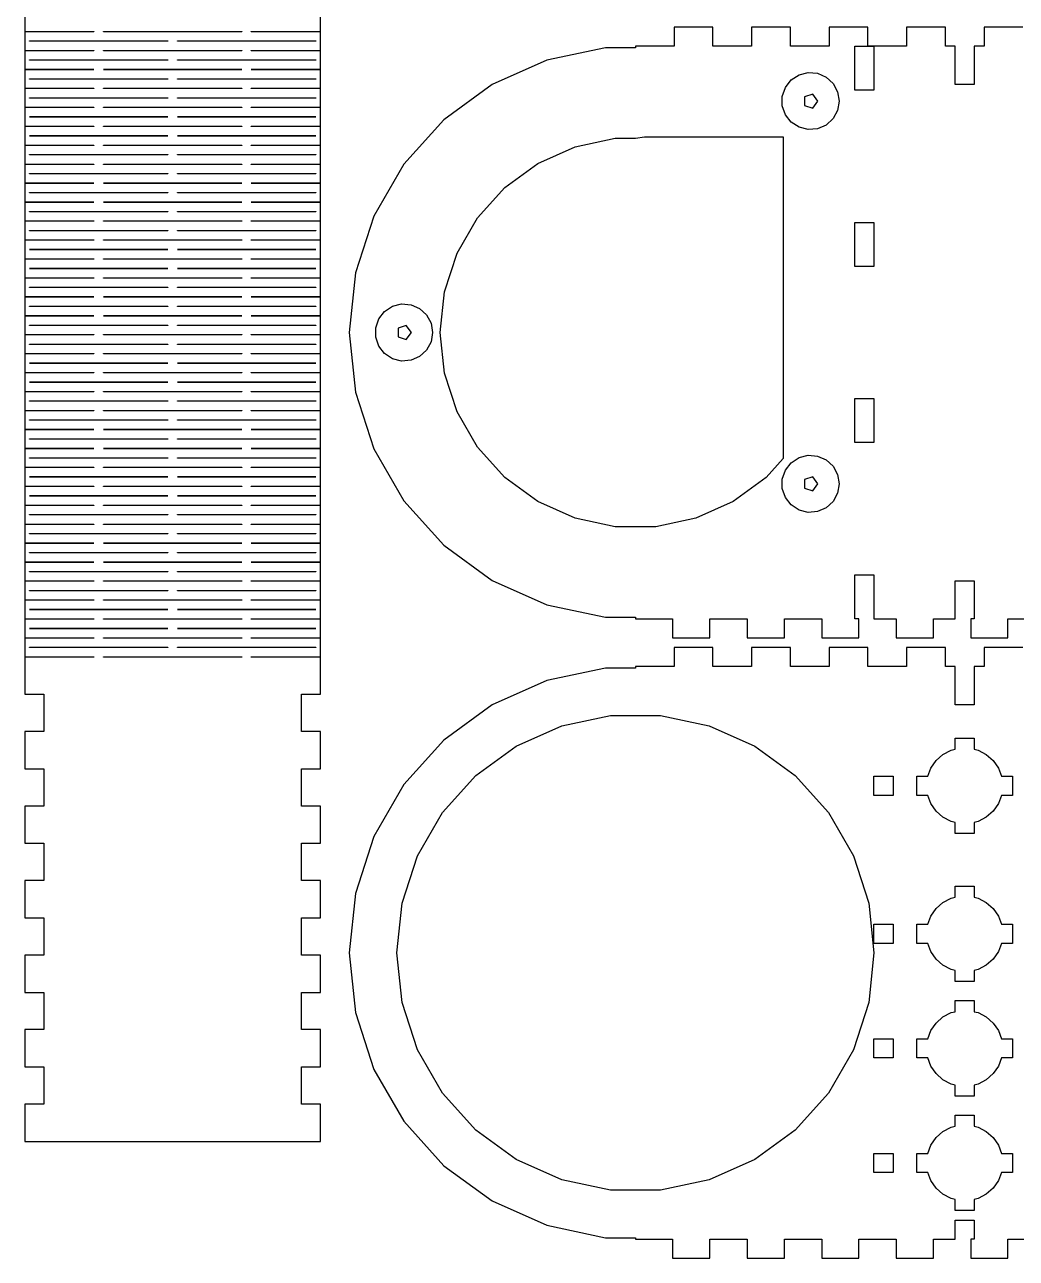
# Model space of a CAD drawing. Header units: metres. Extents: x -64 to 563, y 0 to 804.
# Drawn here: x -64 to 143.8, y 0 to 258.5 of the extents above; entities that cross this region are included whole.
import ezdxf

# ---------------------------------------------------------------- set-up
doc = ezdxf.new("R2010")
doc.units = ezdxf.units.M

msp = doc.modelspace()

# ---------------------------------------------------------------- linework, layer by layer
for p, q in [((-64, 260.999), (-64, 257.079)), ((-2, 257.079), (-2, 260.999)), ((-64, 257.079), (-49.5, 257.079)), ((-49.5, 257.029), (-64, 257.029)), ((-64, 257.029), (-64, 253.108)), ((-49.5, 257.079), (-49.5, 257.029)), ((-47.5, 257.029), (-47.5, 257.079)), ((-47.5, 257.079), (-18.5, 257.079)), ((-18.5, 257.029), (-47.5, 257.029)), ((-18.5, 257.079), (-18.5, 257.029)), ((-16.5, 257.029), (-16.5, 257.079)), ((-16.5, 257.079), (-2, 257.079)), ((-2, 257.029), (-16.5, 257.029)), ((-2, 253.108), (-2, 257.029)), ((80.24, 258), (72.12, 258)), ((72.12, 258), (72.12, 254)), ((80.24, 254), (80.24, 258)), ((96.48, 258), (88.36, 258)), ((88.36, 258), (88.36, 254)), ((96.48, 254), (96.48, 258)), ((112.72, 258), (104.6, 258)), ((104.6, 258), (104.6, 254)), ((112.72, 254), (112.72, 258)), ((128.96, 258), (120.84, 258)), ((120.84, 258), (120.84, 254)), ((128.96, 254), (128.96, 258)), ((145.2, 258), (137.08, 258)), ((137.08, 258), (137.08, 254)), ((-63, 255.044), (-63, 255.094)), ((-63, 255.094), (-34, 255.094)), ((-34, 255.044), (-63, 255.044)), ((-34, 255.094), (-34, 255.044)), ((-32, 255.044), (-32, 255.094)), ((-32, 255.094), (-3, 255.094)), ((-3, 255.044), (-32, 255.044)), ((-3, 255.094), (-3, 255.044)), ((57.7283, 253.671), (45.459, 251.063)), ((64, 253.671), (57.7283, 253.671)), ((72.12, 254), (64, 254)), ((64, 254), (64, 253.671)), ((88.36, 254), (80.24, 254)), ((104.6, 254), (96.48, 254)), ((110, 244.769), (110, 254)), ((110, 254), (114, 254)), ((120.84, 254), (112.72, 254)), ((114, 254), (114, 244.769)), ((131, 254), (128.96, 254)), ((131, 246), (131, 254)), ((137.08, 254), (135, 254)), ((135, 254), (135, 246)), ((-64, 253.108), (-49.5, 253.108)), ((-49.5, 253.058), (-64, 253.058)), ((-64, 253.058), (-64, 249.138)), ((-63, 251.073), (-63, 251.123)), ((-63, 251.123), (-34, 251.123)), ((-34, 251.073), (-63, 251.073)), ((-49.5, 253.108), (-49.5, 253.058)), ((-47.5, 253.058), (-47.5, 253.108)), ((-47.5, 253.108), (-18.5, 253.108)), ((-18.5, 253.058), (-47.5, 253.058)), ((-34, 251.123), (-34, 251.073)), ((-32, 251.073), (-32, 251.123)), ((-32, 251.123), (-3, 251.123)), ((-3, 251.073), (-32, 251.073)), ((-18.5, 253.108), (-18.5, 253.058)), ((-16.5, 253.058), (-16.5, 253.108)), ((-16.5, 253.108), (-2, 253.108)), ((-2, 253.058), (-16.5, 253.058)), ((-3, 251.123), (-3, 251.073)), ((-2, 249.138), (-2, 253.058)), ((45.459, 251.063), (34, 245.962)), ((-64, 249.138), (-49.5, 249.138)), ((-49.5, 249.088), (-64, 249.088)), ((-64, 249.088), (-64, 245.168)), ((-49.5, 249.138), (-49.5, 249.088)), ((-47.5, 249.088), (-47.5, 249.138)), ((-47.5, 249.138), (-18.5, 249.138)), ((-18.5, 249.088), (-47.5, 249.088)), ((-18.5, 249.138), (-18.5, 249.088)), ((-16.5, 249.088), (-16.5, 249.138)), ((-16.5, 249.138), (-2, 249.138)), ((-2, 249.088), (-16.5, 249.088)), ((-2, 245.168), (-2, 249.088)), ((98.2898, 247.995), (100.205, 248.479)), ((100.205, 248.479), (102.173, 248.316)), ((102.173, 248.316), (103.982, 247.523)), ((-63, 247.103), (-63, 247.153)), ((-63, 247.153), (-34, 247.153)), ((-34, 247.103), (-63, 247.103)), ((-34, 247.153), (-34, 247.103)), ((-32, 247.103), (-32, 247.153)), ((-32, 247.153), (-3, 247.153)), ((-3, 247.103), (-32, 247.103)), ((-3, 247.153), (-3, 247.103)), ((34, 245.962), (23.8522, 238.589)), ((95.4232, 245.356), (96.6363, 246.914)), ((96.6363, 246.914), (98.2898, 247.995)), ((103.982, 247.523), (105.435, 246.185)), ((105.435, 246.185), (106.375, 244.448)), ((135, 246), (131, 246)), ((-64, 245.168), (-49.5, 245.168)), ((-49.5, 245.118), (-64, 245.118)), ((-64, 245.118), (-64, 241.197)), ((-63, 243.132), (-63, 243.182)), ((-63, 243.182), (-34, 243.182)), ((-34, 243.132), (-63, 243.132)), ((-49.5, 245.168), (-49.5, 245.118)), ((-47.5, 245.118), (-47.5, 245.168)), ((-47.5, 245.168), (-18.5, 245.168)), ((-18.5, 245.118), (-47.5, 245.118)), ((-34, 243.182), (-34, 243.132)), ((-32, 243.132), (-32, 243.182)), ((-32, 243.182), (-3, 243.182)), ((-3, 243.132), (-32, 243.132)), ((-18.5, 245.168), (-18.5, 245.118)), ((-16.5, 245.118), (-16.5, 245.168)), ((-16.5, 245.168), (-2, 245.168)), ((-2, 245.118), (-16.5, 245.118)), ((-3, 243.182), (-3, 243.132)), ((-2, 241.197), (-2, 245.118)), ((94.7818, 243.488), (95.4232, 245.356)), ((94.7818, 241.512), (94.7818, 243.488)), ((101.179, 243.974), (99.446, 243.411)), ((99.446, 243.411), (99.446, 241.589)), ((102.25, 242.5), (101.179, 243.974)), ((106.375, 244.448), (106.7, 242.5)), ((114, 244.769), (110, 244.769)), ((-64, 241.197), (-49.5, 241.197)), ((-49.5, 241.147), (-64, 241.147)), ((-64, 241.147), (-64, 237.227)), ((-49.5, 241.197), (-49.5, 241.147)), ((-47.5, 241.147), (-47.5, 241.197)), ((-47.5, 241.197), (-18.5, 241.197)), ((-18.5, 241.147), (-47.5, 241.147)), ((-18.5, 241.197), (-18.5, 241.147)), ((-16.5, 241.147), (-16.5, 241.197)), ((-16.5, 241.197), (-2, 241.197)), ((-2, 241.147), (-16.5, 241.147)), ((-2, 237.227), (-2, 241.147)), ((95.4232, 239.644), (94.7818, 241.512)), ((99.446, 241.589), (101.179, 241.026)), ((101.179, 241.026), (102.25, 242.5)), ((106.375, 240.552), (105.435, 238.815)), ((106.7, 242.5), (106.375, 240.552)), ((-63, 239.162), (-63, 239.212)), ((-63, 239.212), (-34, 239.212)), ((-34, 239.162), (-63, 239.162)), ((-34, 239.212), (-34, 239.162)), ((-32, 239.162), (-32, 239.212)), ((-32, 239.212), (-3, 239.212)), ((-3, 239.162), (-32, 239.162)), ((-3, 239.212), (-3, 239.162)), ((23.8522, 238.589), (15.459, 229.267)), ((96.6363, 238.086), (95.4232, 239.644)), ((98.2898, 237.005), (96.6363, 238.086)), ((105.435, 238.815), (103.982, 237.477)), ((-64, 237.227), (-49.5, 237.227)), ((-49.5, 237.177), (-64, 237.177)), ((-64, 237.177), (-64, 233.256)), ((-49.5, 237.227), (-49.5, 237.177)), ((-47.5, 237.177), (-47.5, 237.227)), ((-47.5, 237.227), (-18.5, 237.227)), ((-18.5, 237.177), (-47.5, 237.177)), ((-18.5, 237.227), (-18.5, 237.177)), ((-16.5, 237.177), (-16.5, 237.227)), ((-16.5, 237.227), (-2, 237.227)), ((-2, 237.177), (-16.5, 237.177)), ((-2, 233.256), (-2, 237.177)), ((100.205, 236.52), (98.2898, 237.005)), ((102.173, 236.684), (100.205, 236.52)), ((103.982, 237.477), (102.173, 236.684)), ((-64, 233.256), (-49.5, 233.256)), ((-49.5, 233.206), (-64, 233.206)), ((-64, 233.206), (-64, 229.286)), ((-63, 235.191), (-63, 235.241)), ((-63, 235.241), (-34, 235.241)), ((-34, 235.191), (-63, 235.191)), ((-49.5, 233.256), (-49.5, 233.206)), ((-47.5, 233.206), (-47.5, 233.256)), ((-47.5, 233.256), (-18.5, 233.256)), ((-18.5, 233.206), (-47.5, 233.206)), ((-34, 235.241), (-34, 235.191)), ((-32, 235.191), (-32, 235.241)), ((-32, 235.241), (-3, 235.241)), ((-3, 235.191), (-32, 235.191)), ((-18.5, 233.256), (-18.5, 233.206)), ((-16.5, 233.206), (-16.5, 233.256)), ((-16.5, 233.256), (-2, 233.256)), ((-2, 233.206), (-16.5, 233.206)), ((-3, 235.241), (-3, 235.191)), ((-2, 229.286), (-2, 233.206)), ((43.5413, 229.435), (51.3558, 232.915)), ((51.3558, 232.915), (59.7229, 234.693)), ((59.7229, 234.693), (64, 234.693)), ((64, 234.693), (65.9369, 235)), ((65.9369, 235), (95, 235)), ((95, 235), (95, 167.614)), ((-63, 231.221), (-63, 231.271)), ((-63, 231.271), (-34, 231.271)), ((-34, 231.221), (-63, 231.221)), ((-34, 231.271), (-34, 231.221)), ((-32, 231.221), (-32, 231.271)), ((-32, 231.271), (-3, 231.271)), ((-3, 231.221), (-32, 231.221)), ((-3, 231.271), (-3, 231.221)), ((-64, 229.286), (-49.5, 229.286)), ((-49.5, 229.236), (-64, 229.236)), ((-64, 229.236), (-64, 225.315)), ((-49.5, 229.286), (-49.5, 229.236)), ((-47.5, 229.236), (-47.5, 229.286)), ((-47.5, 229.286), (-18.5, 229.286)), ((-18.5, 229.236), (-47.5, 229.236)), ((-18.5, 229.286), (-18.5, 229.236)), ((-16.5, 229.236), (-16.5, 229.286)), ((-16.5, 229.286), (-2, 229.286)), ((-2, 229.236), (-16.5, 229.236)), ((-2, 225.315), (-2, 229.236)), ((15.459, 229.267), (9.1873, 218.404)), ((36.6209, 224.408), (43.5413, 229.435)), ((-64, 225.315), (-49.5, 225.315)), ((-49.5, 225.265), (-64, 225.265)), ((-64, 225.265), (-64, 221.345)), ((-63, 227.251), (-63, 227.301)), ((-63, 227.301), (-34, 227.301)), ((-34, 227.251), (-63, 227.251)), ((-49.5, 225.315), (-49.5, 225.265)), ((-47.5, 225.265), (-47.5, 225.315)), ((-47.5, 225.315), (-18.5, 225.315)), ((-18.5, 225.265), (-47.5, 225.265)), ((-34, 227.301), (-34, 227.251)), ((-32, 227.251), (-32, 227.301)), ((-32, 227.301), (-3, 227.301)), ((-3, 227.251), (-32, 227.251)), ((-18.5, 225.315), (-18.5, 225.265)), ((-16.5, 225.265), (-16.5, 225.315)), ((-16.5, 225.315), (-2, 225.315)), ((-2, 225.265), (-16.5, 225.265)), ((-3, 227.301), (-3, 227.251)), ((-2, 221.345), (-2, 225.265)), ((-63, 223.28), (-63, 223.33)), ((-63, 223.33), (-34, 223.33)), ((-34, 223.28), (-63, 223.28)), ((-34, 223.33), (-34, 223.28)), ((-32, 223.28), (-32, 223.33)), ((-32, 223.33), (-3, 223.33)), ((-3, 223.28), (-32, 223.28)), ((-3, 223.33), (-3, 223.28)), ((30.8971, 218.051), (36.6209, 224.408)), ((-64, 221.345), (-49.5, 221.345)), ((-49.5, 221.295), (-64, 221.295)), ((-64, 221.295), (-64, 217.374)), ((-49.5, 221.345), (-49.5, 221.295)), ((-47.5, 221.295), (-47.5, 221.345)), ((-47.5, 221.345), (-18.5, 221.345)), ((-18.5, 221.295), (-47.5, 221.295)), ((-18.5, 221.345), (-18.5, 221.295)), ((-16.5, 221.295), (-16.5, 221.345)), ((-16.5, 221.345), (-2, 221.345)), ((-2, 221.295), (-16.5, 221.295)), ((-2, 217.374), (-2, 221.295)), ((-64, 217.374), (-49.5, 217.374)), ((-49.5, 217.324), (-64, 217.324)), ((-64, 217.324), (-64, 213.404)), ((-63, 219.31), (-63, 219.36)), ((-63, 219.36), (-34, 219.36)), ((-34, 219.31), (-63, 219.31)), ((-49.5, 217.374), (-49.5, 217.324)), ((-47.5, 217.324), (-47.5, 217.374)), ((-47.5, 217.374), (-18.5, 217.374)), ((-18.5, 217.324), (-47.5, 217.324)), ((-34, 219.36), (-34, 219.31)), ((-32, 219.31), (-32, 219.36)), ((-32, 219.36), (-3, 219.36)), ((-3, 219.31), (-32, 219.31)), ((-18.5, 217.374), (-18.5, 217.324)), ((-16.5, 217.324), (-16.5, 217.374)), ((-16.5, 217.374), (-2, 217.374)), ((-2, 217.324), (-16.5, 217.324)), ((-3, 219.36), (-3, 219.31)), ((-2, 213.404), (-2, 217.324)), ((9.1873, 218.404), (5.3111, 206.475)), ((26.6201, 210.643), (30.8971, 218.051)), ((-63, 215.339), (-63, 215.389)), ((-63, 215.389), (-34, 215.389)), ((-34, 215.339), (-63, 215.339)), ((-34, 215.389), (-34, 215.339)), ((-32, 215.339), (-32, 215.389)), ((-32, 215.389), (-3, 215.389)), ((-3, 215.339), (-32, 215.339)), ((-3, 215.389), (-3, 215.339)), ((110, 207.846), (110, 217.077)), ((110, 217.077), (114, 217.077)), ((114, 217.077), (114, 207.846)), ((-64, 213.404), (-49.5, 213.404)), ((-49.5, 213.354), (-64, 213.354)), ((-64, 213.354), (-64, 209.434)), ((-49.5, 213.404), (-49.5, 213.354)), ((-47.5, 213.354), (-47.5, 213.404)), ((-47.5, 213.404), (-18.5, 213.404)), ((-18.5, 213.354), (-47.5, 213.354)), ((-18.5, 213.404), (-18.5, 213.354)), ((-16.5, 213.354), (-16.5, 213.404)), ((-16.5, 213.404), (-2, 213.404)), ((-2, 213.354), (-16.5, 213.354)), ((-2, 209.434), (-2, 213.354)), ((-64, 209.434), (-49.5, 209.434)), ((-63, 211.369), (-63, 211.419)), ((-63, 211.419), (-34, 211.419)), ((-34, 211.369), (-63, 211.369)), ((-49.5, 209.434), (-49.5, 209.384)), ((-47.5, 209.384), (-47.5, 209.434)), ((-47.5, 209.434), (-18.5, 209.434)), ((-34, 211.419), (-34, 211.369)), ((-32, 211.369), (-32, 211.419)), ((-32, 211.419), (-3, 211.419)), ((-3, 211.369), (-32, 211.369)), ((-18.5, 209.434), (-18.5, 209.384)), ((-16.5, 209.384), (-16.5, 209.434)), ((-16.5, 209.434), (-2, 209.434)), ((-3, 211.419), (-3, 211.369)), ((23.9768, 202.507), (26.6201, 210.643)), ((-49.5, 209.384), (-64, 209.384)), ((-64, 209.384), (-64, 205.463)), ((-63, 207.398), (-63, 207.448)), ((-63, 207.448), (-34, 207.448)), ((-34, 207.398), (-63, 207.398)), ((-18.5, 209.384), (-47.5, 209.384)), ((-34, 207.448), (-34, 207.398)), ((-32, 207.398), (-32, 207.448)), ((-32, 207.448), (-3, 207.448)), ((-3, 207.398), (-32, 207.398)), ((-2, 209.384), (-16.5, 209.384)), ((-3, 207.448), (-3, 207.398)), ((-2, 205.463), (-2, 209.384)), ((114, 207.846), (110, 207.846)), ((-64, 205.463), (-49.5, 205.463)), ((-49.5, 205.413), (-64, 205.413)), ((-64, 205.413), (-64, 201.493)), ((-49.5, 205.463), (-49.5, 205.413)), ((-47.5, 205.413), (-47.5, 205.463)), ((-47.5, 205.463), (-18.5, 205.463)), ((-18.5, 205.413), (-47.5, 205.413)), ((-18.5, 205.463), (-18.5, 205.413)), ((-16.5, 205.413), (-16.5, 205.463)), ((-16.5, 205.463), (-2, 205.463)), ((-2, 205.413), (-16.5, 205.413)), ((-2, 201.493), (-2, 205.413)), ((5.3111, 206.475), (4, 194)), ((-63, 203.428), (-63, 203.478)), ((-63, 203.478), (-34, 203.478)), ((-34, 203.428), (-63, 203.428)), ((-34, 203.478), (-34, 203.428)), ((-32, 203.428), (-32, 203.478)), ((-32, 203.478), (-3, 203.478)), ((-3, 203.428), (-32, 203.428)), ((-3, 203.478), (-3, 203.428)), ((23.0826, 194), (23.9768, 202.507)), ((-64, 201.493), (-49.5, 201.493)), ((-49.5, 201.443), (-64, 201.443)), ((-64, 201.443), (-64, 197.522)), ((-63, 199.458), (-63, 199.508)), ((-63, 199.508), (-34, 199.508)), ((-34, 199.458), (-63, 199.458)), ((-49.5, 201.493), (-49.5, 201.443)), ((-47.5, 201.443), (-47.5, 201.493)), ((-47.5, 201.493), (-18.5, 201.493)), ((-18.5, 201.443), (-47.5, 201.443)), ((-34, 199.508), (-34, 199.458)), ((-32, 199.458), (-32, 199.508)), ((-32, 199.508), (-3, 199.508)), ((-3, 199.458), (-32, 199.458)), ((-18.5, 201.493), (-18.5, 201.443)), ((-16.5, 201.443), (-16.5, 201.493)), ((-16.5, 201.493), (-2, 201.493)), ((-2, 201.443), (-16.5, 201.443)), ((-3, 199.508), (-3, 199.458)), ((-2, 197.522), (-2, 201.443)), ((11.4363, 198.414), (13.0898, 199.495)), ((13.0898, 199.495), (15.0045, 199.979)), ((15.0045, 199.979), (16.9729, 199.816)), ((16.9729, 199.816), (18.7817, 199.023)), ((-64, 197.522), (-49.5, 197.522)), ((-49.5, 197.472), (-64, 197.472)), ((-64, 197.472), (-64, 193.552)), ((-49.5, 197.522), (-49.5, 197.472)), ((-47.5, 197.472), (-47.5, 197.522)), ((-47.5, 197.522), (-18.5, 197.522)), ((-18.5, 197.472), (-47.5, 197.472)), ((-18.5, 197.522), (-18.5, 197.472)), ((-16.5, 197.472), (-16.5, 197.522)), ((-16.5, 197.522), (-2, 197.522)), ((-2, 197.472), (-16.5, 197.472)), ((-2, 193.552), (-2, 197.472)), ((9.5818, 194.988), (10.2232, 196.856)), ((10.2232, 196.856), (11.4363, 198.414)), ((18.7817, 199.023), (20.2348, 197.685)), ((20.2348, 197.685), (21.1749, 195.948)), ((-63, 195.487), (-63, 195.537)), ((-63, 195.537), (-34, 195.537)), ((-34, 195.487), (-63, 195.487)), ((-34, 195.537), (-34, 195.487)), ((-32, 195.487), (-32, 195.537)), ((-32, 195.537), (-3, 195.537)), ((-3, 195.487), (-32, 195.487)), ((-3, 195.537), (-3, 195.487)), ((4, 194), (5.3111, 181.525)), ((9.5818, 193.012), (9.5818, 194.988)), ((15.979, 195.474), (14.246, 194.911)), ((14.246, 194.911), (14.246, 193.089)), ((17.05, 194), (15.979, 195.474)), ((15.979, 192.526), (17.05, 194)), ((21.1749, 195.948), (21.5, 194)), ((21.5, 194), (21.1749, 192.052)), ((23.9768, 185.493), (23.0826, 194)), ((-64, 193.552), (-49.5, 193.552)), ((-49.5, 193.502), (-64, 193.502)), ((-64, 193.502), (-64, 189.581)), ((-63, 191.517), (-63, 191.567)), ((-63, 191.567), (-34, 191.567)), ((-34, 191.517), (-63, 191.517)), ((-49.5, 193.552), (-49.5, 193.502)), ((-47.5, 193.502), (-47.5, 193.552)), ((-47.5, 193.552), (-18.5, 193.552)), ((-18.5, 193.502), (-47.5, 193.502)), ((-34, 191.567), (-34, 191.517)), ((-32, 191.517), (-32, 191.567)), ((-32, 191.567), (-3, 191.567)), ((-3, 191.517), (-32, 191.517)), ((-18.5, 193.552), (-18.5, 193.502)), ((-16.5, 193.502), (-16.5, 193.552)), ((-16.5, 193.552), (-2, 193.552)), ((-2, 193.502), (-16.5, 193.502)), ((-3, 191.567), (-3, 191.517)), ((-2, 189.581), (-2, 193.502)), ((10.2232, 191.144), (9.5818, 193.012)), ((14.246, 193.089), (15.979, 192.526)), ((21.1749, 192.052), (20.2348, 190.315)), ((-64, 189.581), (-49.5, 189.581)), ((-49.5, 189.531), (-64, 189.531)), ((-64, 189.531), (-64, 185.611)), ((-49.5, 189.581), (-49.5, 189.531)), ((-47.5, 189.531), (-47.5, 189.581)), ((-47.5, 189.581), (-18.5, 189.581)), ((-18.5, 189.531), (-47.5, 189.531)), ((-18.5, 189.581), (-18.5, 189.531)), ((-16.5, 189.531), (-16.5, 189.581)), ((-16.5, 189.581), (-2, 189.581)), ((-2, 189.531), (-16.5, 189.531)), ((-2, 185.611), (-2, 189.531)), ((11.4363, 189.586), (10.2232, 191.144)), ((13.0898, 188.505), (11.4363, 189.586)), ((18.7817, 188.977), (16.9729, 188.184)), ((20.2348, 190.315), (18.7817, 188.977)), ((-63, 187.546), (-63, 187.596)), ((-63, 187.596), (-34, 187.596)), ((-34, 187.546), (-63, 187.546)), ((-34, 187.596), (-34, 187.546)), ((-32, 187.546), (-32, 187.596)), ((-32, 187.596), (-3, 187.596)), ((-3, 187.546), (-32, 187.546)), ((-3, 187.596), (-3, 187.546)), ((15.0045, 188.021), (13.0898, 188.505)), ((16.9729, 188.184), (15.0045, 188.021)), ((-64, 185.611), (-49.5, 185.611)), ((-49.5, 185.561), (-64, 185.561)), ((-64, 185.561), (-64, 181.641)), ((-63, 183.576), (-63, 183.626)), ((-63, 183.626), (-34, 183.626)), ((-34, 183.576), (-63, 183.576)), ((-49.5, 185.611), (-49.5, 185.561)), ((-47.5, 185.561), (-47.5, 185.611)), ((-47.5, 185.611), (-18.5, 185.611)), ((-18.5, 185.561), (-47.5, 185.561)), ((-34, 183.626), (-34, 183.576)), ((-32, 183.576), (-32, 183.626)), ((-32, 183.626), (-3, 183.626)), ((-3, 183.576), (-32, 183.576)), ((-18.5, 185.611), (-18.5, 185.561)), ((-16.5, 185.561), (-16.5, 185.611)), ((-16.5, 185.611), (-2, 185.611)), ((-2, 185.561), (-16.5, 185.561)), ((-3, 183.626), (-3, 183.576)), ((-2, 181.641), (-2, 185.561)), ((26.6201, 177.357), (23.9768, 185.493)), ((-64, 181.641), (-49.5, 181.641)), ((-49.5, 181.591), (-64, 181.591)), ((-64, 181.591), (-64, 177.67)), ((-49.5, 181.641), (-49.5, 181.591)), ((-47.5, 181.591), (-47.5, 181.641)), ((-47.5, 181.641), (-18.5, 181.641)), ((-18.5, 181.591), (-47.5, 181.591)), ((-18.5, 181.641), (-18.5, 181.591)), ((-16.5, 181.591), (-16.5, 181.641)), ((-16.5, 181.641), (-2, 181.641)), ((-2, 181.591), (-16.5, 181.591)), ((-2, 177.67), (-2, 181.591)), ((5.3111, 181.525), (9.1873, 169.596)), ((-63, 179.605), (-63, 179.655)), ((-63, 179.655), (-34, 179.655)), ((-34, 179.605), (-63, 179.605)), ((-34, 179.655), (-34, 179.605)), ((-32, 179.605), (-32, 179.655)), ((-32, 179.655), (-3, 179.655)), ((-3, 179.605), (-32, 179.605)), ((-3, 179.655), (-3, 179.605)), ((110, 170.923), (110, 180.154)), ((110, 180.154), (114, 180.154)), ((114, 180.154), (114, 170.923)), ((-64, 177.67), (-49.5, 177.67)), ((-49.5, 177.62), (-64, 177.62)), ((-64, 177.62), (-64, 173.7)), ((-49.5, 177.67), (-49.5, 177.62)), ((-47.5, 177.62), (-47.5, 177.67)), ((-47.5, 177.67), (-18.5, 177.67)), ((-18.5, 177.62), (-47.5, 177.62)), ((-18.5, 177.67), (-18.5, 177.62)), ((-16.5, 177.62), (-16.5, 177.67)), ((-16.5, 177.67), (-2, 177.67)), ((-2, 177.62), (-16.5, 177.62)), ((-2, 173.7), (-2, 177.62)), ((30.8971, 169.949), (26.6201, 177.357)), ((-64, 173.7), (-49.5, 173.7)), ((-49.5, 173.65), (-64, 173.65)), ((-64, 173.65), (-64, 169.729)), ((-63, 175.635), (-63, 175.685)), ((-63, 175.685), (-34, 175.685)), ((-34, 175.635), (-63, 175.635)), ((-49.5, 173.7), (-49.5, 173.65)), ((-47.5, 173.65), (-47.5, 173.7)), ((-47.5, 173.7), (-18.5, 173.7)), ((-18.5, 173.65), (-47.5, 173.65)), ((-34, 175.685), (-34, 175.635)), ((-32, 175.635), (-32, 175.685)), ((-32, 175.685), (-3, 175.685)), ((-3, 175.635), (-32, 175.635)), ((-18.5, 173.7), (-18.5, 173.65)), ((-16.5, 173.65), (-16.5, 173.7)), ((-16.5, 173.7), (-2, 173.7)), ((-2, 173.65), (-16.5, 173.65)), ((-3, 175.685), (-3, 175.635)), ((-2, 169.729), (-2, 173.65)), ((-63, 171.664), (-63, 171.714)), ((-63, 171.714), (-34, 171.714)), ((-34, 171.664), (-63, 171.664)), ((-34, 171.714), (-34, 171.664)), ((-32, 171.664), (-32, 171.714)), ((-32, 171.714), (-3, 171.714)), ((-3, 171.664), (-32, 171.664)), ((-3, 171.714), (-3, 171.664)), ((114, 170.923), (110, 170.923)), ((-64, 169.729), (-49.5, 169.729)), ((-49.5, 169.679), (-64, 169.679)), ((-64, 169.679), (-64, 165.759)), ((-49.5, 169.729), (-49.5, 169.679)), ((-47.5, 169.679), (-47.5, 169.729)), ((-47.5, 169.729), (-18.5, 169.729)), ((-18.5, 169.679), (-47.5, 169.679)), ((-18.5, 169.729), (-18.5, 169.679)), ((-16.5, 169.679), (-16.5, 169.729)), ((-16.5, 169.729), (-2, 169.729)), ((-2, 169.679), (-16.5, 169.679)), ((-2, 165.759), (-2, 169.679)), ((9.1873, 169.596), (15.459, 158.733)), ((36.6209, 163.592), (30.8971, 169.949)), ((98.2898, 167.787), (100.205, 168.272)), ((100.205, 168.272), (102.173, 168.109)), ((102.173, 168.109), (103.982, 167.316)), ((-64, 165.759), (-49.5, 165.759)), ((-49.5, 165.709), (-64, 165.709)), ((-64, 165.709), (-64, 161.788)), ((-63, 167.694), (-63, 167.744)), ((-63, 167.744), (-34, 167.744)), ((-34, 167.694), (-63, 167.694)), ((-49.5, 165.759), (-49.5, 165.709)), ((-47.5, 165.709), (-47.5, 165.759)), ((-47.5, 165.759), (-18.5, 165.759)), ((-18.5, 165.709), (-47.5, 165.709)), ((-34, 167.744), (-34, 167.694)), ((-32, 167.694), (-32, 167.744)), ((-32, 167.744), (-3, 167.744)), ((-3, 167.694), (-32, 167.694)), ((-18.5, 165.759), (-18.5, 165.709)), ((-16.5, 165.709), (-16.5, 165.759)), ((-16.5, 165.759), (-2, 165.759)), ((-2, 165.709), (-16.5, 165.709)), ((-3, 167.744), (-3, 167.694)), ((-2, 161.788), (-2, 165.709)), ((95, 167.614), (91.3791, 163.592)), ((95.4232, 165.148), (96.6363, 166.707)), ((96.6363, 166.707), (98.2898, 167.787)), ((103.982, 167.316), (105.435, 165.978)), ((105.435, 165.978), (106.375, 164.241)), ((-63, 163.724), (-63, 163.774)), ((-63, 163.774), (-34, 163.774)), ((-34, 163.724), (-63, 163.724)), ((-34, 163.774), (-34, 163.724)), ((-32, 163.724), (-32, 163.774)), ((-32, 163.774), (-3, 163.774)), ((-3, 163.724), (-32, 163.724)), ((-3, 163.774), (-3, 163.724)), ((43.5413, 158.564), (36.6209, 163.592)), ((91.3791, 163.592), (84.4587, 158.564)), ((94.7818, 163.28), (95.4232, 165.148)), ((94.7818, 161.305), (94.7818, 163.28)), ((101.179, 163.767), (99.446, 163.204)), ((99.446, 163.204), (99.446, 161.382)), ((102.25, 162.293), (101.179, 163.767)), ((106.375, 164.241), (106.7, 162.293)), ((-64, 161.788), (-49.5, 161.788)), ((-49.5, 161.738), (-64, 161.738)), ((-64, 161.738), (-64, 157.818)), ((-49.5, 161.788), (-49.5, 161.738)), ((-47.5, 161.738), (-47.5, 161.788)), ((-47.5, 161.788), (-18.5, 161.788)), ((-18.5, 161.738), (-47.5, 161.738)), ((-18.5, 161.788), (-18.5, 161.738)), ((-16.5, 161.738), (-16.5, 161.788)), ((-16.5, 161.788), (-2, 161.788)), ((-2, 161.738), (-16.5, 161.738)), ((-2, 157.818), (-2, 161.738)), ((95.4232, 159.437), (94.7818, 161.305)), ((99.446, 161.382), (101.179, 160.818)), ((101.179, 160.818), (102.25, 162.293)), ((106.375, 160.344), (105.435, 158.607)), ((106.7, 162.293), (106.375, 160.344)), ((-64, 157.818), (-49.5, 157.818)), ((-49.5, 157.768), (-64, 157.768)), ((-64, 157.768), (-64, 153.847)), ((-63, 159.753), (-63, 159.803)), ((-63, 159.803), (-34, 159.803)), ((-34, 159.753), (-63, 159.753)), ((-49.5, 157.818), (-49.5, 157.768)), ((-47.5, 157.768), (-47.5, 157.818)), ((-47.5, 157.818), (-18.5, 157.818)), ((-18.5, 157.768), (-47.5, 157.768)), ((-34, 159.803), (-34, 159.753)), ((-32, 159.753), (-32, 159.803)), ((-32, 159.803), (-3, 159.803)), ((-3, 159.753), (-32, 159.753)), ((-18.5, 157.818), (-18.5, 157.768)), ((-16.5, 157.768), (-16.5, 157.818)), ((-16.5, 157.818), (-2, 157.818)), ((-2, 157.768), (-16.5, 157.768)), ((-3, 159.803), (-3, 159.753)), ((-2, 153.847), (-2, 157.768)), ((15.459, 158.733), (23.8522, 149.411)), ((51.3558, 155.085), (43.5413, 158.564)), ((84.4587, 158.564), (76.6441, 155.085)), ((96.6363, 157.878), (95.4232, 159.437)), ((98.2898, 156.798), (96.6363, 157.878)), ((105.435, 158.607), (103.982, 157.27)), ((-63, 155.783), (-63, 155.833)), ((-63, 155.833), (-34, 155.833)), ((-34, 155.783), (-63, 155.783)), ((-34, 155.833), (-34, 155.783)), ((-32, 155.783), (-32, 155.833)), ((-32, 155.833), (-3, 155.833)), ((-3, 155.783), (-32, 155.783)), ((-3, 155.833), (-3, 155.783)), ((100.205, 156.313), (98.2898, 156.798)), ((102.173, 156.476), (100.205, 156.313)), ((103.982, 157.27), (102.173, 156.476)), ((-64, 153.847), (-49.5, 153.847)), ((-49.5, 153.797), (-64, 153.797)), ((-64, 153.797), (-64, 149.877)), ((-49.5, 153.847), (-49.5, 153.797)), ((-47.5, 153.797), (-47.5, 153.847)), ((-47.5, 153.847), (-18.5, 153.847)), ((-18.5, 153.797), (-47.5, 153.797)), ((-18.5, 153.847), (-18.5, 153.797)), ((-16.5, 153.797), (-16.5, 153.847)), ((-16.5, 153.847), (-2, 153.847)), ((-2, 153.797), (-16.5, 153.797)), ((-2, 149.877), (-2, 153.797)), ((59.7229, 153.307), (51.3558, 155.085)), ((68.277, 153.307), (59.7229, 153.307)), ((76.6441, 155.085), (68.277, 153.307)), ((-63, 151.812), (-63, 151.862)), ((-63, 151.862), (-34, 151.862)), ((-34, 151.812), (-63, 151.812)), ((-34, 151.862), (-34, 151.812)), ((-32, 151.812), (-32, 151.862)), ((-32, 151.862), (-3, 151.862)), ((-3, 151.812), (-32, 151.812)), ((-3, 151.862), (-3, 151.812)), ((-64, 149.877), (-49.5, 149.877)), ((-49.5, 149.827), (-64, 149.827)), ((-64, 149.827), (-64, 145.907)), ((-63, 147.842), (-63, 147.892)), ((-63, 147.892), (-34, 147.892)), ((-34, 147.842), (-63, 147.842)), ((-49.5, 149.877), (-49.5, 149.827)), ((-47.5, 149.827), (-47.5, 149.877)), ((-47.5, 149.877), (-18.5, 149.877)), ((-18.5, 149.827), (-47.5, 149.827)), ((-34, 147.892), (-34, 147.842)), ((-32, 147.842), (-32, 147.892)), ((-32, 147.892), (-3, 147.892)), ((-3, 147.842), (-32, 147.842)), ((-18.5, 149.877), (-18.5, 149.827)), ((-16.5, 149.827), (-16.5, 149.877)), ((-16.5, 149.877), (-2, 149.877)), ((-2, 149.827), (-16.5, 149.827)), ((-3, 147.892), (-3, 147.842)), ((-2, 145.907), (-2, 149.827)), ((23.8522, 149.411), (34, 142.038)), ((-64, 145.907), (-49.5, 145.907)), ((-49.5, 145.857), (-64, 145.857)), ((-64, 145.857), (-64, 141.936)), ((-49.5, 145.907), (-49.5, 145.857)), ((-47.5, 145.857), (-47.5, 145.907)), ((-47.5, 145.907), (-18.5, 145.907)), ((-18.5, 145.857), (-47.5, 145.857)), ((-18.5, 145.907), (-18.5, 145.857)), ((-16.5, 145.857), (-16.5, 145.907)), ((-16.5, 145.907), (-2, 145.907)), ((-2, 145.857), (-16.5, 145.857)), ((-2, 141.936), (-2, 145.857)), ((-63, 143.871), (-63, 143.921)), ((-63, 143.921), (-34, 143.921)), ((-34, 143.871), (-63, 143.871)), ((-34, 143.921), (-34, 143.871)), ((-32, 143.871), (-32, 143.921)), ((-32, 143.921), (-3, 143.921)), ((-3, 143.871), (-32, 143.871)), ((-3, 143.921), (-3, 143.871)), ((110, 134), (110, 143.231)), ((110, 143.231), (114, 143.231)), ((114, 143.231), (114, 134)), ((-64, 141.936), (-49.5, 141.936)), ((-49.5, 141.886), (-64, 141.886)), ((-64, 141.886), (-64, 137.966)), ((-63, 139.901), (-63, 139.951)), ((-63, 139.951), (-34, 139.951)), ((-34, 139.901), (-63, 139.901)), ((-49.5, 141.936), (-49.5, 141.886)), ((-47.5, 141.886), (-47.5, 141.936)), ((-47.5, 141.936), (-18.5, 141.936)), ((-18.5, 141.886), (-47.5, 141.886)), ((-34, 139.951), (-34, 139.901)), ((-32, 139.901), (-32, 139.951)), ((-32, 139.951), (-3, 139.951)), ((-3, 139.901), (-32, 139.901)), ((-18.5, 141.936), (-18.5, 141.886)), ((-16.5, 141.886), (-16.5, 141.936)), ((-16.5, 141.936), (-2, 141.936)), ((-2, 141.886), (-16.5, 141.886)), ((-3, 139.951), (-3, 139.901)), ((-2, 137.966), (-2, 141.886)), ((34, 142.038), (45.459, 136.937)), ((131, 134), (131, 142)), ((131, 142), (135, 142)), ((135, 142), (135, 134)), ((-64, 137.966), (-49.5, 137.966)), ((-49.5, 137.916), (-64, 137.916)), ((-64, 137.916), (-64, 133.995)), ((-49.5, 137.966), (-49.5, 137.916)), ((-47.5, 137.916), (-47.5, 137.966)), ((-47.5, 137.966), (-18.5, 137.966)), ((-18.5, 137.916), (-47.5, 137.916)), ((-18.5, 137.966), (-18.5, 137.916)), ((-16.5, 137.916), (-16.5, 137.966)), ((-16.5, 137.966), (-2, 137.966)), ((-2, 137.916), (-16.5, 137.916)), ((-2, 133.995), (-2, 137.916)), ((-63, 135.93), (-63, 135.98)), ((-63, 135.98), (-34, 135.98)), ((-34, 135.93), (-63, 135.93)), ((-34, 135.98), (-34, 135.93)), ((-32, 135.93), (-32, 135.98)), ((-32, 135.98), (-3, 135.98)), ((-3, 135.93), (-32, 135.93)), ((-3, 135.98), (-3, 135.93)), ((45.459, 136.937), (57.7283, 134.329)), ((-64, 133.995), (-49.5, 133.995)), ((-49.5, 133.945), (-64, 133.945)), ((-64, 133.945), (-64, 130.025)), ((-63, 131.96), (-63, 132.01)), ((-63, 132.01), (-34, 132.01)), ((-34, 131.96), (-63, 131.96)), ((-49.5, 133.995), (-49.5, 133.945)), ((-47.5, 133.945), (-47.5, 133.995)), ((-47.5, 133.995), (-18.5, 133.995)), ((-18.5, 133.945), (-47.5, 133.945)), ((-34, 132.01), (-34, 131.96)), ((-32, 131.96), (-32, 132.01)), ((-32, 132.01), (-3, 132.01)), ((-3, 131.96), (-32, 131.96)), ((-18.5, 133.995), (-18.5, 133.945)), ((-16.5, 133.945), (-16.5, 133.995)), ((-16.5, 133.995), (-2, 133.995)), ((-2, 133.945), (-16.5, 133.945)), ((-3, 132.01), (-3, 131.96)), ((-2, 130.025), (-2, 133.945)), ((57.7283, 134.329), (64, 134.329)), ((64, 134.329), (64, 134)), ((64, 134), (71.8077, 134)), ((71.8077, 134), (71.8077, 130)), ((79.6154, 134), (87.4231, 134)), ((79.6154, 130), (79.6154, 134)), ((87.4231, 134), (87.4231, 130)), ((95.2308, 130), (95.2308, 134)), ((95.2308, 134), (103.038, 134)), ((103.038, 134), (103.038, 130)), ((110.846, 134), (110, 134)), ((110.846, 130), (110.846, 134)), ((114, 134), (118.654, 134)), ((118.654, 134), (118.654, 130)), ((126.462, 130), (126.462, 134)), ((126.462, 134), (131, 134)), ((135, 134), (134.269, 134)), ((134.269, 134), (134.269, 130)), ((142.077, 130), (142.077, 134)), ((142.077, 134), (149.885, 134)), ((-64, 130.025), (-49.5, 130.025)), ((-49.5, 129.975), (-64, 129.975)), ((-64, 129.975), (-64, 126.054)), ((-49.5, 130.025), (-49.5, 129.975)), ((-47.5, 129.975), (-47.5, 130.025)), ((-47.5, 130.025), (-18.5, 130.025)), ((-18.5, 129.975), (-47.5, 129.975)), ((-18.5, 130.025), (-18.5, 129.975)), ((-16.5, 129.975), (-16.5, 130.025)), ((-16.5, 130.025), (-2, 130.025)), ((-2, 129.975), (-16.5, 129.975)), ((-2, 126.054), (-2, 129.975)), ((71.8077, 130), (79.6154, 130)), ((87.4231, 130), (95.2308, 130)), ((103.038, 130), (110.846, 130)), ((118.654, 130), (126.462, 130)), ((134.269, 130), (142.077, 130)), ((-63, 127.99), (-63, 128.04)), ((-63, 128.04), (-34, 128.04)), ((-34, 127.99), (-63, 127.99)), ((-34, 128.04), (-34, 127.99)), ((-32, 127.99), (-32, 128.04)), ((-32, 128.04), (-3, 128.04)), ((-3, 127.99), (-32, 127.99)), ((-3, 128.04), (-3, 127.99)), ((80.24, 128), (72.12, 128)), ((72.12, 128), (72.12, 124)), ((80.24, 124), (80.24, 128)), ((96.48, 128), (88.36, 128)), ((88.36, 128), (88.36, 124)), ((96.48, 124), (96.48, 128)), ((112.72, 128), (104.6, 128)), ((104.6, 128), (104.6, 124)), ((112.72, 124), (112.72, 128)), ((128.96, 128), (120.84, 128)), ((120.84, 128), (120.84, 124)), ((128.96, 124), (128.96, 128)), ((145.2, 128), (137.08, 128)), ((137.08, 128), (137.08, 124)), ((-64, 126.054), (-49.5, 126.054)), ((-49.5, 126.004), (-64, 126.004)), ((-64, 126.004), (-64, 118.197)), ((-49.5, 126.054), (-49.5, 126.004)), ((-47.5, 126.004), (-47.5, 126.054)), ((-47.5, 126.054), (-18.5, 126.054)), ((-18.5, 126.004), (-47.5, 126.004)), ((-18.5, 126.054), (-18.5, 126.004)), ((-16.5, 126.004), (-16.5, 126.054)), ((-16.5, 126.054), (-2, 126.054)), ((-2, 126.004), (-16.5, 126.004)), ((-2, 118.197), (-2, 126.004)), ((57.7283, 123.671), (45.459, 121.063)), ((64, 123.671), (57.7283, 123.671)), ((72.12, 124), (64, 124)), ((64, 124), (64, 123.671)), ((88.36, 124), (80.24, 124)), ((104.6, 124), (96.48, 124)), ((120.84, 124), (112.72, 124)), ((131, 124), (128.96, 124)), ((131, 116), (131, 124)), ((137.08, 124), (135, 124)), ((135, 124), (135, 116)), ((45.459, 121.063), (34, 115.962)), ((-64, 118.197), (-60, 118.197)), ((-60, 118.197), (-60, 110.389)), ((-6, 110.389), (-6, 118.197)), ((-6, 118.197), (-2, 118.197)), ((34, 115.962), (23.8522, 108.589)), ((135, 116), (131, 116)), ((39, 107.301), (48.5491, 111.553)), ((48.5491, 111.553), (58.7736, 113.726)), ((58.7736, 113.726), (69.2264, 113.726)), ((69.2264, 113.726), (79.4508, 111.553)), ((79.4508, 111.553), (89, 107.301)), ((-60, 110.389), (-64, 110.389)), ((-64, 110.389), (-64, 102.581)), ((-2, 110.389), (-6, 110.389)), ((-2, 102.581), (-2, 110.389)), ((23.8522, 108.589), (15.459, 99.2671)), ((131, 106.686), (131, 109)), ((131, 109), (135, 109)), ((135, 109), (135, 106.686)), ((30.5435, 101.157), (39, 107.301)), ((89, 107.301), (97.4565, 101.157)), ((128.455, 105.584), (130.163, 106.48)), ((130.163, 106.48), (131, 106.686)), ((135, 106.686), (135.837, 106.48)), ((135.837, 106.48), (137.545, 105.584)), ((125.916, 102.718), (127.012, 104.305)), ((127.012, 104.305), (128.455, 105.584)), ((137.545, 105.584), (138.988, 104.305)), ((138.988, 104.305), (140.084, 102.718)), ((-64, 102.581), (-60, 102.581)), ((-60, 102.581), (-60, 94.7736)), ((-6, 94.7736), (-6, 102.581)), ((-6, 102.581), (-2, 102.581)), ((23.5491, 93.3893), (30.5435, 101.157)), ((97.4565, 101.157), (104.451, 93.3893)), ((114, 97), (114, 101)), ((114, 101), (118, 101)), ((118, 101), (118, 97)), ((123, 97), (123, 101)), ((123, 101), (125.265, 101)), ((125.265, 101), (125.916, 102.718)), ((140.084, 102.718), (140.735, 101)), ((140.735, 101), (143, 101)), ((143, 101), (143, 97)), ((15.459, 99.2671), (9.1873, 88.4042)), ((118, 97), (114, 97)), ((125.265, 97), (123, 97)), ((125.916, 95.2822), (125.265, 97)), ((140.735, 97), (140.084, 95.2822)), ((143, 97), (140.735, 97)), ((-60, 94.7736), (-64, 94.7736)), ((-64, 94.7736), (-64, 86.9659)), ((-2, 94.7736), (-6, 94.7736)), ((-2, 86.9659), (-2, 94.7736)), ((18.3227, 84.3368), (23.5491, 93.3893)), ((104.451, 93.3893), (109.677, 84.3368)), ((127.012, 93.695), (125.916, 95.2822)), ((128.455, 92.4161), (127.012, 93.695)), ((138.988, 93.695), (137.545, 92.4161)), ((140.084, 95.2822), (138.988, 93.695)), ((130.163, 91.5199), (128.455, 92.4161)), ((131, 91.3136), (130.163, 91.5199)), ((131, 89), (131, 91.3136)), ((135.837, 91.5199), (135, 91.3136)), ((135, 91.3136), (135, 89)), ((137.545, 92.4161), (135.837, 91.5199)), ((9.1873, 88.4042), (5.3111, 76.4747)), ((135, 89), (131, 89)), ((-64, 86.9659), (-60, 86.9659)), ((-60, 86.9659), (-60, 79.1582)), ((-6, 79.1582), (-6, 86.9659)), ((-6, 86.9659), (-2, 86.9659)), ((15.0926, 74.3956), (18.3227, 84.3368)), ((109.677, 84.3368), (112.907, 74.3956)), ((-60, 79.1582), (-64, 79.1582)), ((-64, 79.1582), (-64, 71.3506)), ((-2, 79.1582), (-6, 79.1582)), ((-2, 71.3506), (-2, 79.1582)), ((131, 75.6864), (131, 78)), ((131, 78), (135, 78)), ((135, 78), (135, 75.6864)), ((5.3111, 76.4747), (4, 64)), ((128.455, 74.5839), (130.163, 75.4801)), ((130.163, 75.4801), (131, 75.6864)), ((135, 75.6864), (135.837, 75.4801)), ((135.837, 75.4801), (137.545, 74.5839)), ((14, 64), (15.0926, 74.3956)), ((112.907, 74.3956), (114, 64)), ((125.916, 71.7178), (127.012, 73.305)), ((127.012, 73.305), (128.455, 74.5839)), ((137.545, 74.5839), (138.988, 73.305)), ((138.988, 73.305), (140.084, 71.7178)), ((-64, 71.3506), (-60, 71.3506)), ((-60, 71.3506), (-60, 63.5429)), ((-6, 63.5429), (-6, 71.3506)), ((-6, 71.3506), (-2, 71.3506)), ((114, 66), (114, 70)), ((114, 70), (118, 70)), ((118, 70), (118, 66)), ((123, 66), (123, 70)), ((123, 70), (125.265, 70)), ((125.265, 70), (125.916, 71.7178)), ((140.084, 71.7178), (140.735, 70)), ((140.735, 70), (143, 70)), ((143, 70), (143, 66)), ((118, 66), (114, 66)), ((125.265, 66), (123, 66)), ((125.916, 64.2822), (125.265, 66)), ((140.735, 66), (140.084, 64.2822)), ((143, 66), (140.735, 66)), ((-60, 63.5429), (-64, 63.5429)), ((-64, 63.5429), (-64, 55.7352)), ((-2, 63.5429), (-6, 63.5429)), ((-2, 55.7352), (-2, 63.5429)), ((4, 64), (5.3111, 51.5253)), ((15.0926, 53.6044), (14, 64)), ((114, 64), (112.907, 53.6044)), ((127.012, 62.695), (125.916, 64.2822)), ((128.455, 61.4161), (127.012, 62.695)), ((138.988, 62.695), (137.545, 61.4161)), ((140.084, 64.2822), (138.988, 62.695)), ((130.163, 60.5199), (128.455, 61.4161)), ((131, 60.3136), (130.163, 60.5199)), ((131, 58), (131, 60.3136)), ((135.837, 60.5199), (135, 60.3136)), ((135, 60.3136), (135, 58)), ((137.545, 61.4161), (135.837, 60.5199)), ((135, 58), (131, 58)), ((-64, 55.7352), (-60, 55.7352)), ((-60, 55.7352), (-60, 47.9275)), ((-6, 47.9275), (-6, 55.7352)), ((-6, 55.7352), (-2, 55.7352)), ((18.3227, 43.6632), (15.0926, 53.6044)), ((112.907, 53.6044), (109.677, 43.6632)), ((131, 51.6864), (131, 54)), ((131, 54), (135, 54)), ((135, 54), (135, 51.6864)), ((5.3111, 51.5253), (9.1873, 39.5958)), ((125.916, 47.7178), (127.012, 49.305)), ((127.012, 49.305), (128.455, 50.5839)), ((128.455, 50.5839), (130.163, 51.4801)), ((130.163, 51.4801), (131, 51.6864)), ((135, 51.6864), (135.837, 51.4801)), ((135.837, 51.4801), (137.545, 50.5839)), ((137.545, 50.5839), (138.988, 49.305)), ((138.988, 49.305), (140.084, 47.7178)), ((-60, 47.9275), (-64, 47.9275)), ((-64, 47.9275), (-64, 40.1198)), ((-2, 47.9275), (-6, 47.9275)), ((-2, 40.1198), (-2, 47.9275)), ((125.265, 46), (125.916, 47.7178)), ((140.084, 47.7178), (140.735, 46)), ((114, 42), (114, 46)), ((114, 46), (118, 46)), ((118, 46), (118, 42)), ((123, 42), (123, 46)), ((123, 46), (125.265, 46)), ((140.735, 46), (143, 46)), ((143, 46), (143, 42)), ((23.5491, 34.6107), (18.3227, 43.6632)), ((109.677, 43.6632), (104.451, 34.6107)), ((118, 42), (114, 42)), ((125.265, 42), (123, 42)), ((125.916, 40.2822), (125.265, 42)), ((140.735, 42), (140.084, 40.2822)), ((143, 42), (140.735, 42)), ((-64, 40.1198), (-60, 40.1198)), ((-60, 40.1198), (-60, 32.3121)), ((-6, 32.3121), (-6, 40.1198)), ((-6, 40.1198), (-2, 40.1198)), ((9.1873, 39.5958), (15.459, 28.7329)), ((127.012, 38.695), (125.916, 40.2822)), ((140.084, 40.2822), (138.988, 38.695)), ((128.455, 37.4161), (127.012, 38.695)), ((130.163, 36.5199), (128.455, 37.4161)), ((131, 36.3136), (130.163, 36.5199)), ((131, 34), (131, 36.3136)), ((135.837, 36.5199), (135, 36.3136)), ((135, 36.3136), (135, 34)), ((137.545, 37.4161), (135.837, 36.5199)), ((138.988, 38.695), (137.545, 37.4161)), ((30.5435, 26.8428), (23.5491, 34.6107)), ((104.451, 34.6107), (97.4565, 26.8428)), ((135, 34), (131, 34)), ((-60, 32.3121), (-64, 32.3121)), ((-64, 32.3121), (-64, 24.5044)), ((-2, 32.3121), (-6, 32.3121)), ((-2, 24.5044), (-2, 32.3121)), ((15.459, 28.7329), (23.8522, 19.4113)), ((131, 27.6864), (131, 30)), ((131, 30), (135, 30)), ((135, 30), (135, 27.6864)), ((39, 20.6987), (30.5435, 26.8428)), ((97.4565, 26.8428), (89, 20.6987)), ((127.012, 25.305), (128.455, 26.5839)), ((128.455, 26.5839), (130.163, 27.4801)), ((130.163, 27.4801), (131, 27.6864)), ((135, 27.6864), (135.837, 27.4801)), ((135.837, 27.4801), (137.545, 26.5839)), ((137.545, 26.5839), (138.988, 25.305)), ((-64, 24.5044), (-2, 24.5044)), ((125.265, 22), (125.916, 23.7178)), ((125.916, 23.7178), (127.012, 25.305)), ((138.988, 25.305), (140.084, 23.7178)), ((140.084, 23.7178), (140.735, 22)), ((48.5491, 16.4472), (39, 20.6987)), ((89, 20.6987), (79.4508, 16.4472)), ((114, 18), (114, 22)), ((114, 22), (118, 22)), ((118, 22), (118, 18)), ((123, 18), (123, 22)), ((123, 22), (125.265, 22)), ((140.735, 22), (143, 22)), ((143, 22), (143, 18)), ((23.8522, 19.4113), (34, 12.0385)), ((58.7736, 14.2739), (48.5491, 16.4472)), ((79.4508, 16.4472), (69.2264, 14.2739)), ((118, 18), (114, 18)), ((125.265, 18), (123, 18)), ((125.916, 16.2822), (125.265, 18)), ((127.012, 14.695), (125.916, 16.2822)), ((140.084, 16.2822), (138.988, 14.695)), ((140.735, 18), (140.084, 16.2822)), ((143, 18), (140.735, 18)), ((69.2264, 14.2739), (58.7736, 14.2739)), ((128.455, 13.4161), (127.012, 14.695)), ((130.163, 12.5199), (128.455, 13.4161)), ((137.545, 13.4161), (135.837, 12.5199)), ((138.988, 14.695), (137.545, 13.4161)), ((34, 12.0385), (45.459, 6.9366)), ((131, 12.3136), (130.163, 12.5199)), ((131, 10), (131, 12.3136)), ((135.837, 12.5199), (135, 12.3136)), ((135, 12.3136), (135, 10)), ((135, 10), (131, 10)), ((131, 4), (131, 8)), ((131, 8), (135, 8)), ((135, 8), (135, 4)), ((45.459, 6.9366), (57.7283, 4.3287)), ((57.7283, 4.3287), (64, 4.3287)), ((64, 4.3287), (64, 4)), ((64, 4), (71.8077, 4)), ((71.8077, 4), (71.8077, 0)), ((79.6154, 4), (87.4231, 4)), ((79.6154, 0), (79.6154, 4)), ((87.4231, 4), (87.4231, 0)), ((95.2308, 0), (95.2308, 4)), ((95.2308, 4), (103.038, 4)), ((103.038, 4), (103.038, 0)), ((110.846, 0), (110.846, 4)), ((110.846, 4), (118.654, 4)), ((118.654, 4), (118.654, 0)), ((126.462, 0), (126.462, 4)), ((126.462, 4), (131, 4)), ((135, 4), (134.269, 4)), ((134.269, 4), (134.269, 0)), ((142.077, 0), (142.077, 4)), ((142.077, 4), (149.885, 4)), ((71.8077, 0), (79.6154, 0)), ((87.4231, 0), (95.2308, 0)), ((103.038, 0), (110.846, 0)), ((118.654, 0), (126.462, 0)), ((134.269, 0), (142.077, 0))]:
    msp.add_line(p, q)

doc.saveas('drawing.dxf')
